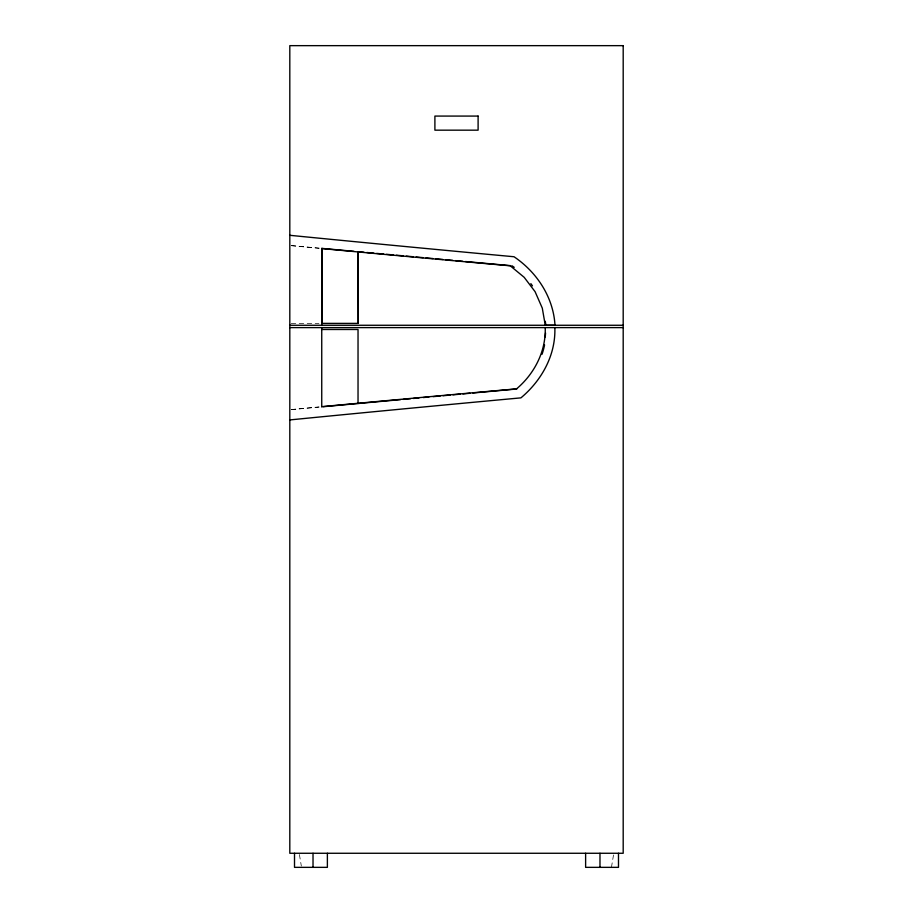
<?xml version="1.0" encoding="UTF-8"?>
<svg xmlns="http://www.w3.org/2000/svg" width="913" height="913" viewBox="0 0 913 913"><rect width="100%" height="100%" fill="white"/><g stroke="black" fill="none" stroke-linecap="round" stroke-linejoin="round"><path stroke-width="0.68" stroke-dasharray="4.57 3.42" d="M611.448 867.35L613.582 854.545M291.201 409.549L318.968 406.936M291.201 409.652L318.968 407.107M291.201 323.385L318.968 323.385M291.213 245.574L319.173 248.131M291.201 245.665L318.968 248.29M299.418 854.545L301.336 866.072"/><path stroke-width="1.37" d="M545.266 336.931L545.54 332.937M545.232 327.607C546.031 351.3 534.447 373.759 516.575 388.858L490.783 391.163A415.461 4.188 -5.2 0 0 321.741 406.673M554.842 327.607C555.869 355.1 541.614 380.561 520.924 397.863L490.783 400.659A415.723 4.36 -5.4 0 0 289.809 419.923M323.145 406.719L400.545 399.632M403.386 399.38L410.473 398.73M413.304 398.467L418.976 397.954M423.221 397.554L428.893 397.041M433.15 396.653L440.226 396.002M443.067 395.74L450.155 395.089M452.985 394.827L460.072 394.188M462.902 393.925L469.99 393.275M472.831 393.012L516.758 388.995M289.809 325.268L623.191 325.268M289.809 327.607L623.191 327.607M321.741 329.49L358.033 329.49L358.033 403.535M358.124 323.385L358.124 251.714L358.318 323.385L321.844 323.385L321.844 248.382L321.969 323.385M321.844 248.382L353.936 251.326M358.318 251.714L363.956 252.228M366.775 252.49L373.828 253.141M376.647 253.392L383.7 254.042M386.519 254.305L393.56 254.944M396.379 255.206L403.432 255.845M406.251 256.108L413.304 256.758M416.123 257.01L423.176 257.66M425.994 257.911L433.036 258.562M435.855 258.824L442.908 259.463M445.727 259.726L452.78 260.365M455.598 260.627L462.651 261.278M465.47 261.529L510.584 265.66M545.278 325.268L542.288 308.126L535.086 291.681L524.165 277.301L510.23 265.797L490.783 264.062A415.461 4.188 5.2 0 1 321.741 248.553L321.741 325.268M545.266 321.308L545.928 325.268L555.001 325.268C553.358 297.181 536.958 272.291 514.03 256.747L490.783 254.59A415.735 4.371 5.4 0 1 289.809 235.303M618.489 853.267L618.489 867.35L585.621 867.35L585.621 853.267M599.978 853.267L599.978 867.35M327.379 853.267L327.379 867.35L294.511 867.35L294.511 853.267M321.741 327.607L321.741 406.844M313.022 853.267L313.022 867.35M511.999 265.797A76.418 75.95 90 0 1 514.236 267.338M530.841 283.623A76.418 75.95 90 0 1 532.45 285.872M544.57 344.92A76.452 75.973 -90 0 1 542.06 354.244M623.191 45.65L289.809 45.65L289.809 853.267L623.191 853.267L623.191 45.65M478.104 116.077L434.896 116.077L434.896 130.171L478.104 130.171L478.104 116.077"/></g></svg>
